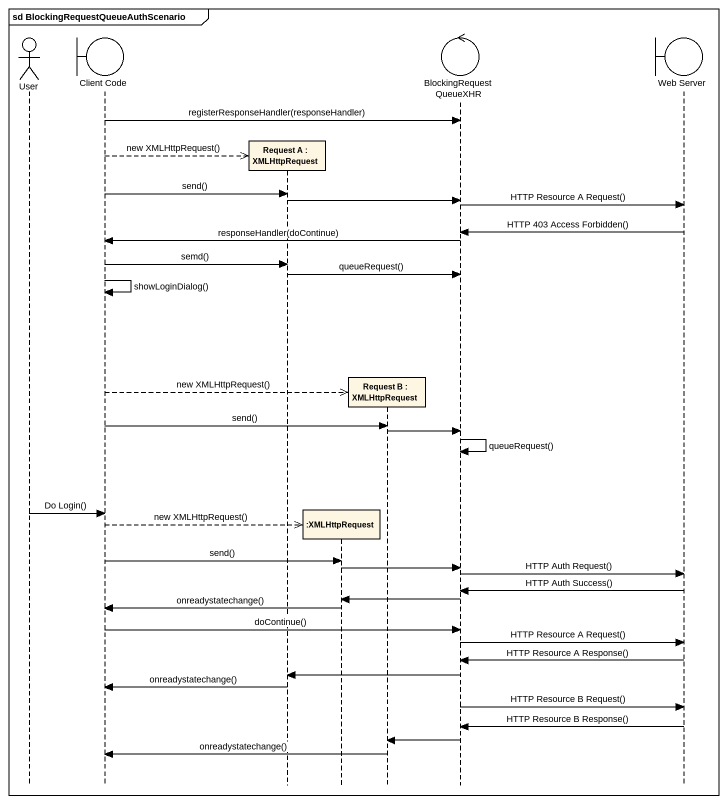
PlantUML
@startuml
mainframe sd BlockingRequestQueueAuthScenario
hide footbox
actor User
boundary "Client Code" as Client_Code
participant "Request A : XMLHttpRequest" as Request_A
participant ":XMLHttpRequest" as XMLHttpRequest
participant "Request B : XMLHttpRequest" as Request_B
control BlockingRequestQueueXHR
boundary "Web Server" as Web_Server

Client_Code -> BlockingRequestQueueXHR : registerResponseHandler(responseHandler)
Client_Code -->> Request_A ** : new XMLHttpRequest()
Client_Code -> Request_A : send()
Request_A -> BlockingRequestQueueXHR
BlockingRequestQueueXHR -> Web_Server : HTTP Resource A Request()
Web_Server -> BlockingRequestQueueXHR : HTTP 403 Access Forbidden()
BlockingRequestQueueXHR -> Client_Code : responseHandler(doContinue)
Client_Code -> Request_A : semd()
Request_A -> BlockingRequestQueueXHR : queueRequest()
Client_Code -> Client_Code : showLoginDialog()
Client_Code -->> Request_B ** : new XMLHttpRequest()
Client_Code -> Request_B : send()
Request_B -> BlockingRequestQueueXHR
BlockingRequestQueueXHR -> BlockingRequestQueueXHR : queueRequest()
User -> Client_Code : Do Login()
Client_Code -->> XMLHttpRequest ** : new XMLHttpRequest()
Client_Code -> XMLHttpRequest : send()
XMLHttpRequest -> BlockingRequestQueueXHR
BlockingRequestQueueXHR -> Web_Server : HTTP Auth Request()
Web_Server -> BlockingRequestQueueXHR : HTTP Auth Success()
BlockingRequestQueueXHR -> XMLHttpRequest
XMLHttpRequest -> Client_Code : onreadystatechange()
Client_Code -> BlockingRequestQueueXHR : doContinue()
BlockingRequestQueueXHR -> Web_Server : HTTP Resource A Request()
Web_Server -> BlockingRequestQueueXHR : HTTP Resource A Response()
BlockingRequestQueueXHR -> Request_A
Request_A -> Client_Code : onreadystatechange()
BlockingRequestQueueXHR -> Web_Server : HTTP Resource B Request()
Web_Server -> BlockingRequestQueueXHR : HTTP Resource B Response()
BlockingRequestQueueXHR -> Request_B
Request_B -> Client_Code : onreadystatechange()
@enduml
